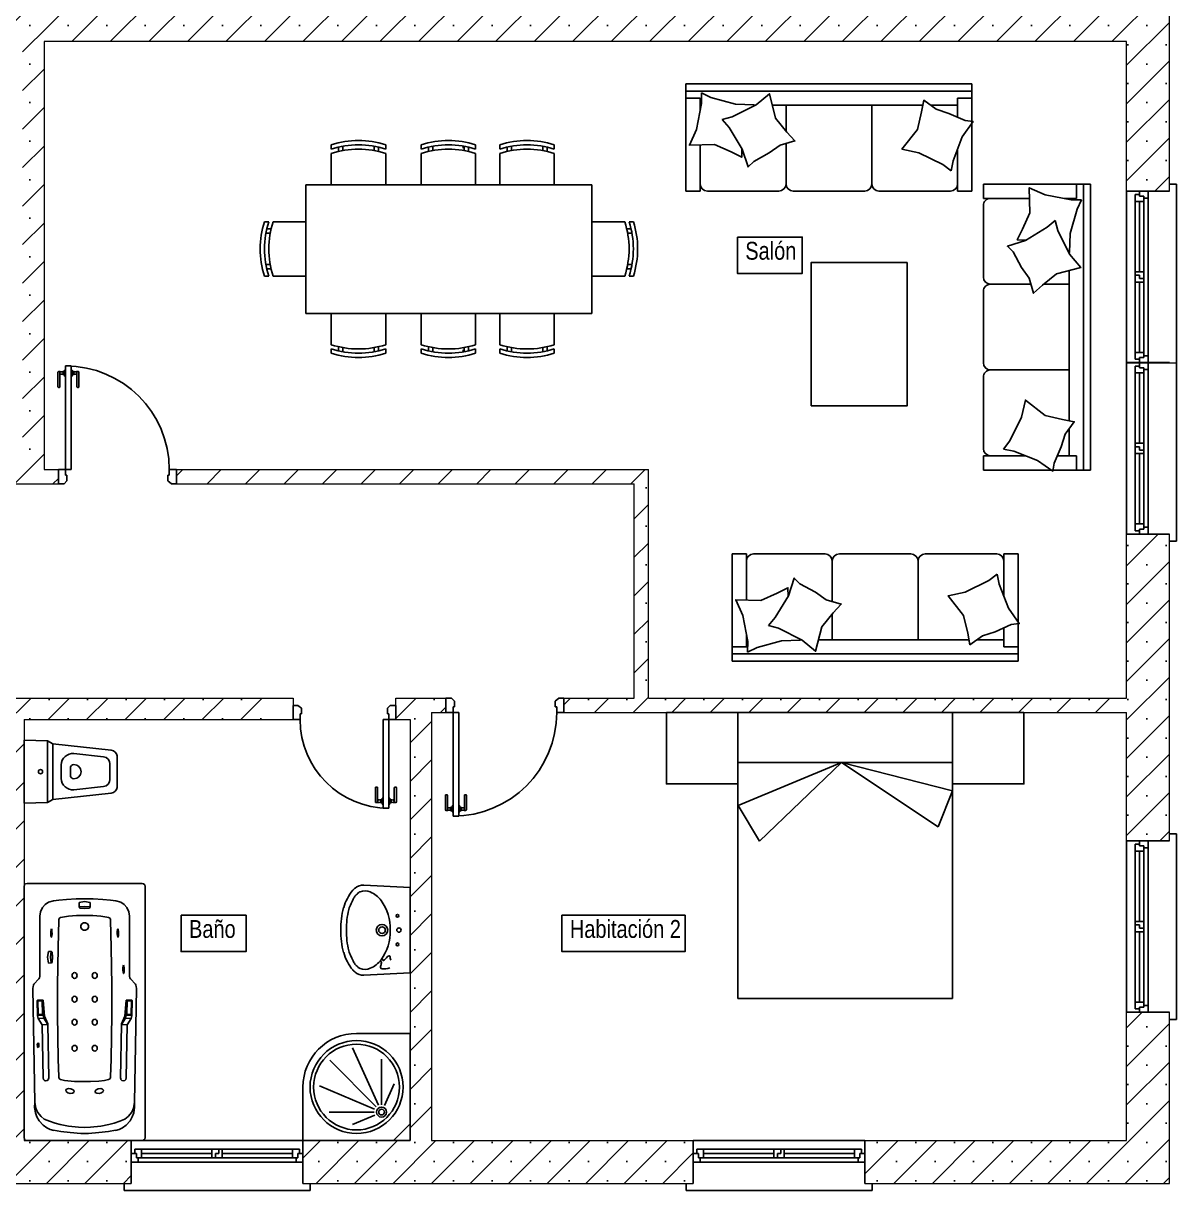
# Model space of a CAD drawing. Header units: millimetres. Extents: x 712192 to 1044287, y 40211 to 168571.
# Drawn here: x 1038514 to 1044287, y 109638 to 115484 of the extents above; entities that cross this region are included whole.
import ezdxf

# ---------------------------------------------------------------- set-up
doc = ezdxf.new("R2010")
doc.units = ezdxf.units.MM
for name, color, linetype in [('Aparatos', 200, 'Continuous'), ('Carpinteria', 14, 'Continuous'), ('Cerramiento', 7, 'Continuous'), ('Cristal', 4, 'Continuous'), ('Fina', 2, 'Continuous'), ('muebles', 40, 'Continuous'), ('Sombreado muros', 30, 'Continuous'), ('Textos', 5, 'Continuous')]:
    doc.layers.add(name, color=color, linetype=linetype)
doc.layers.add('Edificaciones', color=6, linetype='Continuous', lineweight=18)
doc.styles.add('basico', font='arial.ttf', dxfattribs={"width": 0.8})
pattern_1 = [(45, (270544.93, 3236.83), (-96.421919, 96.421919), []), (45, (270641.35, 3236.83), (-96.421919, 96.421919), [0, -136.361185])]

# ---------------------------------------------------------------- blocks, each defined once
blk = doc.blocks.new('p725')
at = {"layer": 'Carpinteria'}
for p, q in [((-0.054, 0.58), (-0.054, 0.68)), ((-0.039, 0.685), (-0.049, 0.685)), ((-0.039, 0.58), (-0.039, 0.685)), ((-0.007, 0.685), (-0.017, 0.685)), ((-0.017, 0.665), (-0.017, 0.685)), ((-0.007, 0.665), (-0.017, 0.665)), ((-0.007, 0.654), (-0.007, 0.696)), ((0, 0.696), (-0.007, 0.696)), ((0, 0.654), (-0.007, 0.654)), ((0.04, 0.725), (0, 0.725)), ((0, 0.725), (0, -0.04)), ((0.04, 0), (0.04, 0.725)), ((0.04, 0.696), (0.047, 0.696)), ((0.04, 0.654), (0.047, 0.654)), ((0.047, 0.654), (0.047, 0.696)), ((0.047, 0.685), (0.057, 0.685)), ((0.047, 0.665), (0.057, 0.665)), ((0.057, 0.665), (0.057, 0.685)), ((0.079, 0.685), (0.089, 0.685)), ((0.079, 0.58), (0.079, 0.685)), ((0.094, 0.58), (0.094, 0.68)), ((-0.044, 0.575), (-0.049, 0.575)), ((0.084, 0.575), (0.089, 0.575)), ((-0.05, 0), (0, 0)), ((0, 0), (0.04, 0)), ((0.725, 0), (0.775, 0)), ((0.725, 0), (0.725, -0.04)), ((0.01, -0.08), (-0.01, -0.1)), ((0, -0.04), (0.01, -0.04)), ((0.01, -0.04), (0.01, -0.08)), ((0.725, -0.04), (0.715, -0.04)), ((0.715, -0.04), (0.715, -0.08)), ((0.74, -0.1), (0.715, -0.08)), ((-0.01, -0.1), (-0.05, -0.1)), ((0.76, -0.1), (0.74, -0.1)), ((0.76, -0.1), (0.775, -0.1))]:
    blk.add_line(p, q, dxfattribs=at)
for centre, radius, start, end in [((-0.049, 0.68), 0.005, 90, 180), ((-0.028, 0.7123), 0.0294, 248.02551, 291.97449), ((-0.028, 0.6377), 0.0294, 68.02551, 111.97449), ((0, 0), 0.725, 0, 90), ((0.068, 0.7123), 0.0294, 248.02551, 291.97449), ((0.068, 0.6377), 0.0294, 68.02551, 111.97449), ((0.089, 0.68), 0.005, 0, 90), ((-0.049, 0.58), 0.005, 180, 270), ((-0.044, 0.58), 0.005, 270, 0), ((0.084, 0.58), 0.005, 180, 270), ((0.089, 0.58), 0.005, 270, 0)]:
    blk.add_arc(centre, radius, start, end, dxfattribs=at)
at = {"layer": 'Cerramiento'}
for p, q in [((-0.05, 0), (-0.05, -0.1)), ((0.775, -0.1), (0.775, 0))]:
    blk.add_line(p, q, dxfattribs=at)
blk = doc.blocks.new('ven2')
at = {"layer": 'Carpinteria'}
for p, q in [((0, 0.5), (0.04, 0.5)), ((0.04, 0.5), (0.04, 0.4)), ((1, 0.5), (0.04, 0.5)), ((0.96, 0.4), (0.96, 0.5)), ((0.96, 0.5), (1, 0.5)), ((0.04, 0.4), (0.03, 0.4)), ((0.03, 0.4), (0.03, 0.3)), ((0.06, 0.4), (0.04, 0.4)), ((0.06, 0.2), (0.06, 0.4)), ((0.47, 0.4), (0.06, 0.4)), ((0.47, 0.2), (0.47, 0.4)), ((0.47, 0.4), (0.53, 0.4)), ((0.51, 0.3), (0.51, 0.4)), ((0.53, 0.4), (0.53, 0.2)), ((0.94, 0.4), (0.53, 0.4)), ((0.96, 0.4), (0.94, 0.4)), ((0.94, 0.4), (0.94, 0.2)), ((0.97, 0.4), (0.96, 0.4)), ((0.97, 0.3), (0.97, 0.4)), ((0.03, 0.3), (0, 0.3)), ((0.02, 0.3), (0.02, 0.2)), ((0.49, 0.2), (0.49, 0.3)), ((0.49, 0.3), (0.51, 0.3)), ((1, 0.3), (0.97, 0.3)), ((0.98, 0.2), (0.98, 0.3)), ((0.02, 0.2), (0.06, 0.2)), ((0.49, 0.2), (0.06, 0.2)), ((0.53, 0.2), (0.49, 0.2)), ((0.94, 0.2), (0.53, 0.2)), ((0.94, 0.2), (0.98, 0.2))]:
    blk.add_line(p, q, dxfattribs=at)
at = {"layer": 'Cerramiento'}
for p, q in [((0, 1), (0, 0)), ((1, 0), (1, 1))]:
    blk.add_line(p, q, dxfattribs=at)
at = {"layer": 'Cristal'}
for p, q in [((0.47, 0.3), (0.06, 0.3)), ((0.53, 0.3), (0.94, 0.3))]:
    blk.add_line(p, q, dxfattribs=at)
blk = doc.blocks.new('Mesarec8')
at = {"layer": 'muebles'}
for p, q in [((-0.818, 0.7301), (-0.818, 0.7001)), ((-0.818, 0.6701), (-0.818, 0.4508)), ((-0.768, 0.684), (-0.768, 0.714)), ((-0.738, 0.7202), (-0.738, 0.6902)), ((-0.518, 0.7202), (-0.518, 0.6902)), ((-0.488, 0.684), (-0.488, 0.714)), ((-0.438, 0.7301), (-0.438, 0.7001)), ((-0.438, 0.6701), (-0.438, 0.4508)), ((-0.189, 0.7301), (-0.189, 0.7001)), ((-0.189, 0.6701), (-0.189, 0.4508)), ((-0.139, 0.684), (-0.139, 0.714)), ((-0.109, 0.7202), (-0.109, 0.6902)), ((0.0983, 0.7105), (0.114, 0.7105)), ((0.111, 0.7202), (0.111, 0.6902)), ((0.141, 0.684), (0.141, 0.714)), ((0.191, 0.7301), (0.191, 0.7001)), ((0.191, 0.6701), (0.191, 0.4508)), ((0.361, 0.7301), (0.361, 0.7001)), ((0.361, 0.6701), (0.361, 0.4508)), ((0.411, 0.684), (0.411, 0.714)), ((0.441, 0.7202), (0.441, 0.6902)), ((0.661, 0.7202), (0.661, 0.6902)), ((0.691, 0.684), (0.691, 0.714)), ((0.741, 0.7301), (0.741, 0.7001)), ((0.741, 0.6701), (0.741, 0.4508)), ((0.4545, 0.4508), (-0.9955, 0.4508)), ((-0.9955, 0.4508), (-0.9955, -0.4492)), ((1.0045, 0.4508), (0.4545, 0.4508)), ((1.0045, -0.4492), (1.0045, 0.4508)), ((-1.2851, 0.1919), (-1.2551, 0.1919)), ((-1.2251, 0.1919), (-0.9955, 0.1919)), ((1.2341, 0.1919), (1.0045, 0.1919)), ((1.2941, 0.1919), (1.2641, 0.1919)), ((-1.2752, 0.1119), (-1.2452, 0.1119)), ((-1.239, 0.1419), (-1.269, 0.1419)), ((1.248, 0.1419), (1.278, 0.1419)), ((1.2842, 0.1119), (1.2542, 0.1119)), ((-1.2752, -0.1081), (-1.2452, -0.1081)), ((-1.239, -0.1381), (-1.269, -0.1381)), ((1.248, -0.1381), (1.278, -0.1381)), ((1.2842, -0.1081), (1.2542, -0.1081)), ((-1.2851, -0.1881), (-1.2551, -0.1881)), ((-1.2251, -0.1881), (-0.9955, -0.1881)), ((1.2341, -0.1881), (1.0045, -0.1881)), ((1.2941, -0.1881), (1.2641, -0.1881)), ((-0.9955, -0.4492), (1.0045, -0.4492)), ((-0.818, -0.6685), (-0.818, -0.4492)), ((-0.438, -0.6685), (-0.438, -0.4492)), ((-0.189, -0.6685), (-0.189, -0.4492)), ((0.191, -0.6685), (0.191, -0.4492)), ((0.361, -0.6685), (0.361, -0.4492)), ((0.741, -0.6685), (0.741, -0.4492)), ((-0.818, -0.7285), (-0.818, -0.6985)), ((-0.768, -0.6824), (-0.768, -0.7124)), ((-0.738, -0.7186), (-0.738, -0.6886)), ((-0.518, -0.7186), (-0.518, -0.6886)), ((-0.488, -0.6824), (-0.488, -0.7124)), ((-0.438, -0.7285), (-0.438, -0.6985)), ((-0.189, -0.7285), (-0.189, -0.6985)), ((-0.139, -0.6824), (-0.139, -0.7124)), ((-0.109, -0.7186), (-0.109, -0.6886)), ((0.0983, -0.7088), (0.114, -0.7088)), ((0.111, -0.7186), (0.111, -0.6886)), ((0.141, -0.6824), (0.141, -0.7124)), ((0.191, -0.7285), (0.191, -0.6985)), ((0.361, -0.7285), (0.361, -0.6985)), ((0.411, -0.6824), (0.411, -0.7124)), ((0.441, -0.7186), (0.441, -0.6886)), ((0.661, -0.7186), (0.661, -0.6886)), ((0.691, -0.6824), (0.691, -0.7124)), ((0.741, -0.7285), (0.741, -0.6985))]:
    blk.add_line(p, q, dxfattribs=at)
for centre, start, end in [((-0.628, 0.1434), 72.05475, 107.94525), ((0.001, 0.1434), 72.05475, 107.94525), ((0.551, 0.1434), 72.05475, 107.94525), ((-0.628, 0.1134), 72.05475, 107.94525), ((-0.628, 0.0834), 72.05475, 107.94525), ((0.001, 0.1134), 72.05475, 107.94525), ((0.001, 0.0834), 72.05475, 107.94525), ((0.551, 0.1134), 72.05475, 107.94525), ((0.551, 0.0834), 72.05475, 107.94525), ((-0.6985, 0.0019), 162.05475, 197.94525), ((-0.6685, 0.0019), 162.05475, 197.94525), ((-0.6385, 0.0019), 162.05475, 197.94525), ((0.6474, 0.0019), 342.05475, 17.94525), ((0.6774, 0.0019), 342.05475, 17.94525), ((0.7074, 0.0019), 342.05475, 17.94525), ((-0.628, -0.0818), 252.05475, 287.94525), ((-0.628, -0.1118), 252.05475, 287.94525), ((-0.628, -0.1418), 252.05475, 287.94525), ((0.001, -0.0818), 252.05475, 287.94525), ((0.001, -0.1118), 252.05475, 287.94525), ((0.001, -0.1418), 252.05475, 287.94525), ((0.551, -0.0818), 252.05475, 287.94525), ((0.551, -0.1118), 252.05475, 287.94525), ((0.551, -0.1418), 252.05475, 287.94525)]:
    blk.add_arc(centre, 0.6167, start, end, dxfattribs=at)
blk = doc.blocks.new('Sofa3')
at = {"layer": 'muebles'}
for p, q in [((0.1, 1), (0, 1)), ((0, 1), (0, -1)), ((0.05, -1), (0.05, 1)), ((0.1, 0.9), (0.1, 1)), ((0.1, 1), (0.75, 1)), ((0.75, 1), (0.75, 0.9)), ((0.15, 0.9), (0.1, 0.9)), ((0.15, 0.9), (0.2329, 0.9)), ((0.15, 0.712), (0.15, 0.9)), ((0.4559, 0.9), (0.7, 0.9)), ((0.75, 0.9), (0.7, 0.9)), ((0.75, 0.85), (0.75, 0.35)), ((0.15, 0.3), (0.15, 0.656)), ((0.15, 0.3), (0.15, -0.35)), ((0.7, 0.3), (0.15, 0.3)), ((0.75, 0.25), (0.75, -0.25)), ((0.3287, -0.3), (0.15, -0.3)), ((0.7, -0.3), (0.4171, -0.3)), ((0.15, -0.3958), (0.15, -0.35)), ((0.75, -0.85), (0.75, -0.35)), ((0.15, -0.9), (0.15, -0.8933)), ((0.1, -0.9), (0.1, -1)), ((0.1852, -0.9), (0.1, -0.9)), ((0.7, -0.9), (0.4277, -0.9)), ((0.75, -0.9), (0.7, -0.9)), ((0.75, -1), (0.75, -0.9)), ((0.1, -1), (0, -1)), ((0.1, -1), (0.75, -1))]:
    blk.add_line(p, q, dxfattribs=at)
for points in [[(0.609, 0.8539), (0.5373, 0.8685), (0.3716, 0.9327), (0.2632, 1.0076), (0.2556, 0.9519), (0.2061, 0.8389), (0.1778, 0.7503), (0.1141, 0.6625), (0.1961, 0.6476), (0.3185, 0.6192), (0.4563, 0.5104), (0.4831, 0.6292), (0.5644, 0.7956)], [(0.249, -0.7464), (0.3041, -0.6985), (0.456, -0.6061), (0.5814, -0.5657), (0.5419, -0.5259), (0.4824, -0.4178), (0.4294, -0.3414), (0.3986, -0.2373), (0.3368, -0.2933), (0.2397, -0.3731), (0.0695, -0.4162), (0.1474, -0.5097), (0.2298, -0.6756)]]:
    blk.add_lwpolyline(points, close=True, dxfattribs=at)
for points in [[(0.0632, -0.8914), (0.0945, -0.8254), (0.1424, -0.6542), (0.1474, -0.5225), (0.1562, -0.5274)], [(0.4512, -0.6091), (0.513, -0.61), (0.4758, -0.6845), (0.4251, -0.7996), (0.4296, -0.9751), (0.3185, -0.9253), (0.1366, -0.8908), (0.0632, -0.8914)]]:
    blk.add_lwpolyline(points, dxfattribs=at)
for centre, start, end in [((0.7, 0.85), 0, 90), ((0.7, 0.35), 270, 0), ((0.7, 0.25), 0, 90), ((0.7, -0.25), 270, 0), ((0.7, -0.35), 0, 90), ((0.7, -0.85), 270, 0)]:
    blk.add_arc(centre, 0.05, start, end, dxfattribs=at)
blk = doc.blocks.new('A$C6C6F5C99')
at = {"layer": 'Carpinteria', "rotation": 180}
blk.add_blockref('Sofa3', (0, -1), dxfattribs=at)
blk = doc.blocks.new('A$C6A3A366F')
at = {"layer": 'Carpinteria', "rotation": 270}
blk.add_blockref('Sofa3', (-1, 0), dxfattribs=at)
blk = doc.blocks.new('Inodoro65')
at = {"layer": 'Aparatos'}
for p, q in [((0, -0.22), (0, 0.22)), ((0, 0.22), (0.165, 0.215)), ((0.165, 0.215), (0.2, 0.195)), ((0.165, -0.215), (0.165, 0.215)), ((0.2, 0.195), (0.61, 0.15)), ((0.2, -0.195), (0.2, 0.195)), ((0.3487, 0.1262), (0.5555, 0.1035)), ((0.65, -0.11), (0.65, 0.11)), ((0.26, 0.0467), (0.26, -0.0467)), ((0.3237, -0.025), (0.3237, 0.025)), ((0.6, 0.0538), (0.6, -0.0538)), ((0.2, -0.195), (0.61, -0.15)), ((0.3487, -0.1262), (0.5555, -0.1035)), ((0, -0.22), (0.165, -0.215)), ((0.165, -0.215), (0.2, -0.195))]:
    blk.add_line(p, q, dxfattribs=at)
blk.add_circle((0.115, 0), 0.015, dxfattribs=at)
for centre, radius, start, end in [((0.34, 0.0467), 0.08, 83.73651, 180), ((0.55, 0.0538), 0.05, 0, 83.73651), ((0.6051, 0.1051), 0.0452, 6.26349, 83.73651), ((0.3487, 0.025), 0.025, 90, 180), ((0.3487, 0), 0.05, 270, 90), ((0.34, -0.0467), 0.08, 180, 276.26349), ((0.3487, -0.025), 0.025, 180, 270), ((0.55, -0.0538), 0.05, 276.26349, 0), ((0.6051, -0.1051), 0.0452, 276.26349, 353.73651)]:
    blk.add_arc(centre, radius, start, end, dxfattribs=at)
blk = doc.blocks.new('Lavabo63')
at = {"layer": 'Aparatos'}
for p, q in [((0, 0.299), (0.325, 0.315)), ((0, 0.299), (0, -0.299)), ((0, -0.299), (0.325, -0.315))]:
    blk.add_line(p, q, dxfattribs=at)
for points in [[(0.2135, 0.2202, -0.082123), (0.2019, 0.2207, -0.376745), (0.2002, 0.2231, -0.064681), (0.2056, 0.248, 0.122242), (0.2069, 0.2615, 0.361309), (0.1959, 0.2715, 0.089422), (0.1428, 0.2641)], [(0.1971, 0.1986, 0.060239), (0.1894, 0.2123, 0.393803), (0.1867, 0.2128, 0.106497), (0.1606, 0.1874, -0.246866), (0.1462, 0.1795, -0.328706), (0.1428, 0.1819, -0.043261), (0.1361, 0.2102)]]:
    blk.add_lwpolyline(points, format="xyb", dxfattribs=at)
for centre, radius in [((0.0887, 0.1), 0.01), ((0.0787, 0), 0.015), ((0.1968, 0), 0.04), ((0.1968, 0), 0.023), ((0.0887, -0.1), 0.01)]:
    blk.add_circle(centre, radius, dxfattribs=at)
for centre, radius, start, end in [((0.3467, 0.1036), 0.1768, 112.5835, 144.21547), ((0.3177, 0.1732), 0.1014, 70.96337, 112.5835), ((0.3273, 0.2231), 0.0919, 50.63423, 91.41002), ((0.3393, 0.2358), 0.0352, 37.83193, 70.96337), ((0.429, 0.3055), 0.0784, 217.83193, 228.39046), ((0.3275, 0.1912), 0.0745, 27.67978, 48.39046), ((0.3139, 0.2069), 0.1129, 39.40391, 50.63423), ((0.1383, 0.0626), 0.3402, 16.19541, 39.40391), ((0.4755, 0.0107), 0.3357, 144.21547, 181.82512), ((-0.5135, -0.25), 1.0242, 25.1719, 27.67978), ((0.1844, 0.078), 0.2531, 15.23389, 25.1719), ((-0.0336, 0.0186), 0.4789, 357.76921, 15.23389), ((-0.0244, 0.0153), 0.5097, 358.27468, 16.19541), ((0.4755, -0.0107), 0.3357, 178.17488, 215.78453), ((-0.0244, -0.0153), 0.5097, 343.80459, 1.72532), ((-0.0336, -0.0186), 0.4789, 344.76611, 2.23079), ((0.1383, -0.0626), 0.3402, 320.59609, 343.80459), ((0.1844, -0.078), 0.2531, 334.8281, 344.76611), ((0.3467, -0.1036), 0.1768, 215.78453, 247.4165), ((0.3275, -0.1912), 0.0745, 311.60954, 332.32022), ((-0.5135, 0.25), 1.0242, 332.32022, 334.8281), ((0.3177, -0.1732), 0.1014, 247.4165, 289.03663), ((0.3273, -0.2231), 0.0919, 268.58998, 309.36577), ((0.3393, -0.2358), 0.0352, 289.03663, 322.16807), ((0.429, -0.3055), 0.0784, 131.60954, 142.16807), ((0.3139, -0.2069), 0.1129, 309.36577, 320.59609)]:
    blk.add_arc(centre, radius, start, end, dxfattribs=at)
blk = doc.blocks.new('CAMA150')
at = {"layer": 'muebles'}
for p, q in [((0, -0.75), (0, 0.75)), ((0, 0.75), (2, 0.75)), ((0.35, 0.75), (0.35, -0.75)), ((0.65, 0.7495), (0.35, 0.025)), ((0.65, 0.7495), (0.9, 0.6)), ((2, 0.75), (2, -0.75)), ((0.35, 0.025), (0.9, 0.6)), ((0.35, 0.025), (0.549, -0.7496)), ((0.8, -0.65), (0.35, 0.025)), ((0.549, -0.7496), (0.8, -0.65)), ((2, -0.75), (0, -0.75))]:
    blk.add_line(p, q, dxfattribs=at)
blk = doc.blocks.new('BañeraBURBU')
at = {"layer": 'Aparatos'}
for p, q in [((0.07, 9.9), (0, 9.66)), ((0.25, 10.08), (0.07, 9.9)), ((0.54, 10.16), (0.25, 10.08)), ((42.64, 10.16), (0.54, 10.16)), ((42.93, 10.08), (42.64, 10.16)), ((43.11, 9.9), (42.93, 10.08)), ((43.18, 9.66), (43.11, 9.9)), ((0, 9.66), (0, -9.66)), ((3.99, 8), (3.33, 7.62)), ((4.67, 8.24), (3.99, 8)), ((4.78, 7.89), (4.06, 7.32)), ((5.56, 8.39), (4.67, 8.24)), ((5.44, 8.18), (4.78, 7.89)), ((6.39, 8.36), (5.44, 8.18)), ((6.39, 8.36), (5.56, 8.39)), ((6.39, 8.36), (25.53, 8.7)), ((15.68, 7.88), (15.62, 7.8)), ((15.84, 7.93), (15.68, 7.88)), ((16.06, 7.94), (15.84, 7.93)), ((16.26, 7.91), (16.06, 7.94)), ((16.37, 7.84), (16.26, 7.91)), ((16.37, 7.76), (16.37, 7.84)), ((21.02, 7.93), (20.5, 7.8)), ((23.53, 7.98), (21.02, 7.93)), ((21.02, 7.93), (21.07, 6.97)), ((23.47, 7.86), (21.16, 7.81)), ((23.47, 7.13), (23.47, 7.86)), ((23.53, 7.98), (23.6, 7.92)), ((23.6, 7.07), (23.6, 7.92)), ((25.53, 8.7), (25.88, 8.66)), ((25.88, 8.66), (26.11, 8.58)), ((26.11, 8.58), (26.24, 8.51)), ((26.24, 8.51), (27.15, 7.68)), ((43.18, -9.66), (43.18, 9.66)), ((2.17, 6.36), (1.89, 5.78)), ((2.6, 6.96), (2.17, 6.36)), ((3.33, 7.62), (2.6, 6.96)), ((3.25, 5.9), (2.94, 4.94)), ((3.63, 6.77), (3.25, 5.9)), ((4.06, 7.32), (3.63, 6.77)), ((10.1, 6.73), (10.04, 6.54)), ((10.04, 6.54), (10.11, 6.26)), ((10.27, 6.91), (10.1, 6.73)), ((10.11, 6.26), (10.28, 6.09)), ((10.54, 6.98), (10.27, 6.91)), ((10.28, 6.09), (10.36, 6.05)), ((10.36, 6.05), (10.56, 6.02)), ((10.54, 6.98), (19.43, 7.15)), ((10.56, 6.02), (19.47, 6.18)), ((15.62, 7.8), (15.68, 7.73)), ((15.68, 7.73), (15.84, 7.68)), ((15.84, 7.68), (16.06, 7.67)), ((16.06, 7.67), (16.26, 7.7)), ((16.26, 7.7), (16.37, 7.76)), ((19.43, 7.15), (20.5, 7.8)), ((19.43, 7.15), (19.47, 6.18)), ((19.47, 6.18), (20.54, 6.84)), ((19.58, 6.18), (19.47, 6.18)), ((19.58, 6.18), (20.89, 6.72)), ((20.5, 7.8), (20.54, 6.84)), ((21.07, 6.97), (20.54, 6.84)), ((20.89, 6.72), (23.55, 6.98)), ((21.07, 6.97), (23.53, 7.01)), ((21.16, 7.81), (21.2, 7.09)), ((21.2, 7.09), (23.47, 7.13)), ((23.53, 7.01), (23.6, 7.07)), ((23.55, 6.98), (23.6, 7.03)), ((23.6, 7.03), (23.6, 7.07)), ((27.15, 7.68), (27.31, 7.6)), ((27.31, 7.6), (27.54, 7.53)), ((27.54, 7.53), (27.83, 7.5)), ((27.83, 7.5), (37.67, 7.5)), ((29.81, 6.07), (30.78, 6.22)), ((29.82, 5.64), (29.81, 6.07)), ((30.78, 6.22), (31.75, 6.07)), ((31.75, 6.07), (31.74, 5.64)), ((37.67, 7.5), (38.41, 7.39)), ((38.41, 7.39), (39.11, 7.09)), ((39.11, 7.09), (39.65, 6.63)), ((39.65, 6.63), (40.03, 6.05)), ((40.03, 6.05), (40.25, 5.23)), ((1.55, 4.01), (1.36, 2.4)), ((1.73, 5.2), (1.55, 4.01)), ((1.89, 5.78), (1.72, 5.18)), ((1.72, 5.18), (1.73, 5.2)), ((2.7, 4.08), (2.43, 2.71)), ((2.94, 4.94), (2.7, 4.08)), ((10.24, 4.03), (10.12, 3.38)), ((10.24, 4.03), (10.32, 4.18)), ((10.32, 4.18), (10.54, 4.33)), ((10.54, 4.33), (10.69, 4.35)), ((10.69, 4.35), (13.66, 4.44)), ((13.66, 4.44), (21.19, 4.54)), ((21.19, 4.54), (26.02, 4.54)), ((26.02, 4.54), (32.44, 4.44)), ((30.78, 5.7), (29.82, 5.64)), ((29.82, 5.64), (29.91, 5.46)), ((29.91, 5.46), (30.78, 5.39)), ((31.74, 5.64), (30.78, 5.7)), ((30.78, 5.39), (31.65, 5.46)), ((31.65, 5.46), (31.74, 5.64)), ((32.44, 4.44), (37, 4.35)), ((34.36, 5.67), (34.14, 5.61)), ((34.14, 5.61), (34.14, 5.55)), ((34.14, 5.55), (34.36, 5.5)), ((34.72, 5.69), (34.36, 5.67)), ((34.36, 5.5), (34.72, 5.47)), ((35.12, 5.69), (34.72, 5.69)), ((34.72, 5.47), (35.12, 5.48)), ((35.42, 5.64), (35.12, 5.69)), ((35.12, 5.48), (35.42, 5.52)), ((35.53, 5.58), (35.42, 5.64)), ((35.42, 5.52), (35.53, 5.58)), ((37.19, 4.32), (37, 4.35)), ((37.37, 4.18), (37.19, 4.32)), ((37.45, 4.03), (37.37, 4.18)), ((37.45, 4.03), (37.67, 2.69)), ((40.25, 5.23), (40.36, 4.35)), ((40.36, 4.35), (40.48, 3.03)), ((1.36, 2.4), (1.22, 0.66)), ((2.43, 2.71), (2.24, 1.01)), ((8.04, 2.81), (7.93, 2.42)), ((7.93, 2.42), (7.95, 2.04)), ((7.95, 2.04), (8.09, 1.79)), ((8.24, 3.09), (8.04, 2.81)), ((8.46, 3.17), (8.24, 3.09)), ((8.65, 3.02), (8.46, 3.17)), ((8.53, 1.94), (8.69, 2.29)), ((8.73, 2.7), (8.65, 3.02)), ((8.69, 2.29), (8.73, 2.7)), ((10.12, 3.38), (9.93, 1.7)), ((37.67, 2.69), (37.78, 1.38)), ((40.48, 3.03), (40.57, 1.42)), ((1.22, 0.66), (1.18, 0)), ((1.22, -0.66), (1.18, 0)), ((2.24, 1.01), (2.21, 0)), ((8.09, 1.79), (8.31, 1.75)), ((8.31, 1.75), (8.53, 1.94)), ((9.93, 0.32), (9.92, -0.99)), ((9.93, 1.7), (9.93, 0.32)), ((35.47, 0.47), (35.3, 0.17)), ((35.3, 0.17), (35.3, -0.17)), ((35.77, 0.64), (35.47, 0.47)), ((36.11, 0.64), (35.77, 0.64)), ((36.41, 0.47), (36.11, 0.64)), ((36.58, 0.17), (36.41, 0.47)), ((36.58, -0.17), (36.58, 0.17)), ((37.78, 1.38), (37.79, 0)), ((39.04, 0.82), (38.96, 0)), ((39.23, 0.9), (39.04, 0.82)), ((39.98, 0.91), (39.23, 0.9)), ((39.23, 0.9), (39.29, 0)), ((40.14, 0), (39.98, 0.91)), ((40.57, 1.42), (40.6, 0)), ((1.36, -2.4), (1.22, -0.66)), ((2.24, -1.01), (2.21, 0)), ((2.43, -2.71), (2.24, -1.01)), ((7.95, -2.04), (8.09, -1.79)), ((8.09, -1.79), (8.31, -1.75)), ((8.31, -1.75), (8.53, -1.94)), ((8.53, -1.94), (8.69, -2.29)), ((9.92, -0.99), (9.98, -2.38)), ((35.3, -0.17), (35.47, -0.47)), ((35.47, -0.47), (35.77, -0.64)), ((35.77, -0.64), (36.11, -0.64)), ((36.11, -0.64), (36.41, -0.47)), ((36.41, -0.47), (36.58, -0.17)), ((37.67, -2.7), (37.78, -1.38)), ((37.78, -1.38), (37.79, 0)), ((39.04, -0.82), (38.96, 0)), ((39.23, -0.9), (39.04, -0.82)), ((39.23, -0.9), (39.29, 0)), ((39.98, -0.91), (39.23, -0.9)), ((40.14, 0), (39.98, -0.91)), ((40.48, -3.03), (40.57, -1.42)), ((40.57, -1.42), (40.6, 0)), ((1.55, -4.01), (1.36, -2.4)), ((2.7, -4.08), (2.43, -2.71)), ((7.93, -2.42), (7.95, -2.04)), ((8.04, -2.81), (7.93, -2.42)), ((8.24, -3.09), (8.04, -2.81)), ((8.46, -3.17), (8.24, -3.09)), ((8.65, -3.02), (8.46, -3.17)), ((8.73, -2.7), (8.65, -3.02)), ((8.69, -2.29), (8.73, -2.7)), ((9.98, -2.38), (10.11, -3.35)), ((10.11, -3.35), (10.24, -4.03)), ((37.45, -4.04), (37.67, -2.7)), ((40.36, -4.35), (40.48, -3.03)), ((1.73, -5.2), (1.55, -4.01)), ((1.72, -5.18), (1.73, -5.2)), ((1.89, -5.78), (1.72, -5.18)), ((2.17, -6.36), (1.89, -5.78)), ((2.94, -4.94), (2.7, -4.08)), ((3.25, -5.9), (2.94, -4.94)), ((10.24, -4.03), (10.32, -4.18)), ((10.32, -4.18), (10.54, -4.33)), ((10.54, -4.33), (10.69, -4.35)), ((10.69, -4.35), (13.66, -4.44)), ((13.66, -4.44), (21.19, -4.54)), ((21.19, -4.54), (26.02, -4.54)), ((26.02, -4.54), (32.44, -4.44)), ((32.44, -4.44), (37, -4.35)), ((34.36, -5.5), (34.14, -5.55)), ((34.14, -5.55), (34.14, -5.61)), ((34.14, -5.61), (34.36, -5.67)), ((34.72, -5.47), (34.36, -5.5)), ((34.36, -5.67), (34.72, -5.69)), ((35.12, -5.48), (34.72, -5.47)), ((34.72, -5.69), (35.12, -5.69)), ((35.42, -5.52), (35.12, -5.48)), ((35.12, -5.69), (35.42, -5.64)), ((35.53, -5.58), (35.42, -5.52)), ((35.42, -5.64), (35.53, -5.58)), ((37.19, -4.32), (37, -4.35)), ((37.37, -4.18), (37.19, -4.32)), ((37.45, -4.03), (37.37, -4.18)), ((40.03, -6.05), (40.25, -5.23)), ((40.25, -5.23), (40.36, -4.35)), ((2.6, -6.96), (2.17, -6.36)), ((3.33, -7.62), (2.6, -6.96)), ((3.63, -6.77), (3.25, -5.9)), ((3.99, -8), (3.33, -7.62)), ((4.06, -7.32), (3.63, -6.77)), ((4.78, -7.89), (4.06, -7.32)), ((10.04, -6.54), (10.11, -6.26)), ((10.1, -6.73), (10.04, -6.54)), ((10.27, -6.91), (10.1, -6.73)), ((10.11, -6.26), (10.28, -6.09)), ((10.54, -6.98), (10.27, -6.91)), ((10.28, -6.09), (10.36, -6.05)), ((10.36, -6.05), (10.56, -6.02)), ((10.54, -6.98), (19.43, -7.15)), ((10.56, -6.02), (19.47, -6.18)), ((19.43, -7.15), (19.47, -6.18)), ((19.43, -7.15), (20.5, -7.8)), ((19.58, -6.18), (19.47, -6.18)), ((19.47, -6.18), (20.54, -6.84)), ((19.58, -6.18), (20.89, -6.72)), ((20.5, -7.8), (20.54, -6.84)), ((21.02, -7.93), (20.5, -7.8)), ((21.07, -6.97), (20.54, -6.84)), ((20.89, -6.72), (23.55, -6.98)), ((21.02, -7.93), (21.07, -6.97)), ((21.07, -6.97), (23.53, -7.01)), ((21.16, -7.81), (21.2, -7.09)), ((23.47, -7.86), (21.16, -7.81)), ((21.2, -7.09), (23.47, -7.13)), ((23.47, -7.13), (23.47, -7.86)), ((23.53, -7.01), (23.6, -7.07)), ((23.55, -6.98), (23.6, -7.03)), ((23.6, -7.03), (23.6, -7.07)), ((23.6, -7.07), (23.6, -7.92)), ((26.24, -8.51), (27.15, -7.68)), ((27.15, -7.68), (27.31, -7.6)), ((27.31, -7.6), (27.54, -7.53)), ((27.54, -7.53), (27.83, -7.5)), ((27.83, -7.5), (37.67, -7.5)), ((28.26, -6.44), (28.04, -6.5)), ((28.04, -6.5), (28.04, -6.56)), ((28.04, -6.56), (28.26, -6.61)), ((28.62, -6.42), (28.26, -6.44)), ((28.26, -6.61), (28.62, -6.64)), ((29.02, -6.43), (28.62, -6.42)), ((28.62, -6.64), (29.02, -6.63)), ((29.32, -6.47), (29.02, -6.43)), ((29.02, -6.63), (29.32, -6.59)), ((29.43, -6.53), (29.32, -6.47)), ((29.32, -6.59), (29.43, -6.53)), ((37.67, -7.5), (38.41, -7.39)), ((38.41, -7.39), (39.11, -7.09)), ((39.11, -7.09), (39.65, -6.63)), ((39.65, -6.63), (40.03, -6.05)), ((0, -9.66), (0.07, -9.9)), ((4.67, -8.24), (3.99, -8)), ((5.56, -8.39), (4.67, -8.24)), ((5.44, -8.18), (4.78, -7.89)), ((6.39, -8.36), (5.44, -8.18)), ((6.39, -8.36), (5.56, -8.39)), ((6.39, -8.36), (25.53, -8.7)), ((23.53, -7.98), (21.02, -7.93)), ((23.53, -7.98), (23.6, -7.92)), ((25.53, -8.7), (25.88, -8.66)), ((25.88, -8.66), (26.11, -8.58)), ((26.11, -8.58), (26.24, -8.51)), ((43.11, -9.9), (43.18, -9.66)), ((0.07, -9.9), (0.25, -10.08)), ((0.25, -10.08), (0.54, -10.16)), ((0.54, -10.16), (42.64, -10.16)), ((42.64, -10.16), (42.93, -10.08)), ((42.93, -10.08), (43.11, -9.9))]:
    blk.add_line(p, q, dxfattribs=at)
at = {"layer": 'Aparatos', "extrusion": (0, 0, -1)}
for centre in [(19.89, 1.69), (15.51, 1.69), (23.75, 1.69), (27.72, 1.69), (15.51, -1.69), (19.89, -1.69), (23.75, -1.69), (27.72, -1.69)]:
    blk.add_ellipse(centre, major_axis=(0.483, 0), ratio=0.876033, dxfattribs=at)
blk = doc.blocks.new('Dchaesq')
at = {"layer": 'Aparatos'}
for p, q in [((0.375, 0.75), (0, 0.75)), ((0, 0.75), (0, 0)), ((0.2216, 0.2479), (0.4024, 0.6485)), ((0.1999, 0.2516), (0.1999, 0.5707)), ((0.2375, 0.2376), (0.5628, 0.5634)), ((0.1793, 0.2459), (0.1108, 0.3983)), ((0.249, 0.2207), (0.6333, 0.3837)), ((0.75, 0), (0.75, 0.375)), ((0.2476, 0.1792), (0.4024, 0.1117)), ((0.2528, 0.1999), (0.5653, 0.1999)), ((0, 0.1166), (0.1177, 0)), ((0, 0), (0.75, 0))]:
    blk.add_line(p, q, dxfattribs=at)
for centre, radius in [((0.375, 0.375), 0.325), ((0.375, 0.375), 0.3), ((0.1999, 0.1999), 0.035), ((0.1999, 0.1999), 0.02)]:
    blk.add_circle(centre, radius, dxfattribs=at)
blk.add_arc((0.375, 0.375), 0.375, 0, 90, dxfattribs=at)
blk = doc.blocks.new('p625')
at = {"layer": 'Carpinteria'}
for p, q in [((-0.054, 0.48), (-0.054, 0.58)), ((-0.039, 0.585), (-0.049, 0.585)), ((-0.039, 0.48), (-0.039, 0.585)), ((-0.017, 0.565), (-0.017, 0.585)), ((-0.007, 0.585), (-0.017, 0.585)), ((0, 0.596), (-0.007, 0.596)), ((-0.007, 0.554), (-0.007, 0.596)), ((0.04, 0.625), (0, 0.625)), ((0, 0.625), (0, -0.04)), ((0.04, 0), (0.04, 0.625)), ((0.04, 0.596), (0.047, 0.596)), ((0.047, 0.554), (0.047, 0.596)), ((0.047, 0.585), (0.057, 0.585)), ((0.057, 0.565), (0.057, 0.585)), ((0.079, 0.48), (0.079, 0.585)), ((0.079, 0.585), (0.089, 0.585)), ((0.094, 0.48), (0.094, 0.58)), ((-0.007, 0.565), (-0.017, 0.565)), ((0, 0.554), (-0.007, 0.554)), ((0.04, 0.554), (0.047, 0.554)), ((0.047, 0.565), (0.057, 0.565)), ((-0.044, 0.475), (-0.049, 0.475)), ((0.084, 0.475), (0.089, 0.475)), ((-0.05, 0), (0, 0)), ((0, 0), (0.04, 0)), ((0.625, 0), (0.675, 0)), ((0.625, 0), (0.625, -0.04)), ((0.01, -0.08), (-0.01, -0.1)), ((0, -0.04), (0.01, -0.04)), ((0.01, -0.04), (0.01, -0.08)), ((0.625, -0.04), (0.615, -0.04)), ((0.615, -0.04), (0.615, -0.08)), ((0.64, -0.1), (0.615, -0.08)), ((-0.01, -0.1), (-0.05, -0.1)), ((0.66, -0.1), (0.64, -0.1)), ((0.66, -0.1), (0.675, -0.1))]:
    blk.add_line(p, q, dxfattribs=at)
for centre, radius, start, end in [((-0.049, 0.58), 0.005, 90, 180), ((-0.028, 0.6123), 0.0294, 248.02551, 291.97449), ((0, 0), 0.625, 0, 90), ((0.068, 0.6123), 0.0294, 248.02551, 291.97449), ((0.089, 0.58), 0.005, 0, 90), ((-0.028, 0.5377), 0.0294, 68.02551, 111.97449), ((0.068, 0.5377), 0.0294, 68.02551, 111.97449), ((-0.049, 0.48), 0.005, 180, 270), ((-0.044, 0.48), 0.005, 270, 0), ((0.084, 0.48), 0.005, 180, 270), ((0.089, 0.48), 0.005, 270, 0)]:
    blk.add_arc(centre, radius, start, end, dxfattribs=at)
at = {"layer": 'Cerramiento'}
for p, q in [((-0.05, -0.1), (-0.05, 0)), ((0.675, -0.1), (0.675, 0))]:
    blk.add_line(p, q, dxfattribs=at)

msp = doc.modelspace()

# ---------------------------------------------------------------- hatches: boundary and pattern name
at = {"layer": 'Sombreado muros'}
h = msp.add_hatch(dxfattribs=at)
h.set_pattern_fill('SACNCR', color=256, scale=57.26454)
h.set_pattern_definition(pattern_1)
h.paths.add_polyline_path([(1044250.8, 118684.7), (1038935.1, 118684.7), (1038935.1, 118469.9), (1038970.9, 118469.9), (1044055.5, 118469.9), (1044055.5, 115822.6), (1044055.5, 115607.8), (1034716.3, 115607.8), (1034716.3, 114760.4), (1034931, 114760.4), (1034931, 114768.5), (1034931, 115393.1), (1038510.1, 115393.1), (1038510.1, 114963.6), (1038510.1, 113284.8), (1038438.5, 113284.8), (1038438.5, 113177.5), (1038689, 113177.5), (1038689, 113249), (1038617.4, 113249), (1038617.4, 115393.1), (1044036.1, 115393.1), (1044036.1, 114643.2), (1044250.8, 114643.2), (1044250.8, 115607.8)])
h.paths.add_polyline_path([(1044250.8, 112925.3), (1044036.1, 112925.3), (1044036.1, 112103.8), (1041643.5, 112103.8), (1041643.5, 113249), (1039279.6, 113249), (1039279.6, 113177.5), (1041571.9, 113177.5), (1041571.9, 112103.8), (1041219.4, 112103.8), (1041219.4, 112032.2), (1044036.1, 112032.2), (1044036.1, 111389.6), (1044250.8, 111389.6)])
h.paths.add_polyline_path([(1037847.9, 113284.8), (1034931, 113284.8), (1034931, 113901.5), (1034716.3, 113901.5), (1034716.3, 112909.1), (1034931, 112909.1), (1034931, 113177.5), (1037847.9, 113177.5)])
h.paths.add_polyline_path([(1034931, 112032.2), (1037747.7, 112032.2), (1037747.7, 112103.8), (1034931, 112103.8), (1034931, 112246.9), (1034716.3, 112246.9), (1034716.3, 111389.6), (1034931, 111389.6)])
h.paths.add_polyline_path([(1036241, 109888.1), (1034931, 109888.1), (1034931, 110530.7), (1034716.3, 110530.7), (1034716.3, 109673.4), (1036241, 109673.4)])
h.paths.add_polyline_path([(1039054.1, 109888.1), (1038532.3, 109888.1), (1038517.2, 109888.1), (1038517.2, 111578.4), (1038517.2, 111578.4), (1038517.2, 111893.4), (1038517.2, 111996.4), (1039787.8, 111996.4), (1039787.8, 112103.8), (1038338.3, 112103.8), (1038338.3, 112032.2), (1038409.9, 112032.2), (1038409.9, 109888.1), (1037099.9, 109888.1), (1037099.9, 109673.4), (1039054.1, 109673.4)])
h.paths.add_polyline_path([(1041867.2, 109888.1), (1040557.3, 109888.1), (1040557.3, 112032.2), (1040628.9, 112032.2), (1040628.9, 112103.8), (1040378.3, 112103.8), (1040378.3, 111996.4), (1040449.9, 111996.4), (1040449.9, 109888.1), (1039913, 109888.1), (1039913, 109673.4), (1041867.2, 109673.4)])
h.paths.add_polyline_path([(1044250.8, 110530.7), (1044036.1, 110530.7), (1044036.1, 109888.1), (1042726.2, 109888.1), (1042726.2, 109673.4), (1044250.8, 109673.4)])
h = msp.add_hatch(dxfattribs=at)
h.set_pattern_fill('SACNCR', color=256, scale=57.26454)
h.set_pattern_definition(pattern_1)
h.paths.add_polyline_path([(1044036.1, 112103.8), (1041643.5, 112103.8), (1041643.5, 113249), (1039279.6, 113249), (1039279.6, 113177.5), (1041571.9, 113177.5), (1041571.9, 112103.8), (1041219.4, 112103.8), (1041219.4, 112032.2), (1044036.1, 112032.2), (1044036.1, 111389.6), (1044250.8, 111389.6), (1044250.8, 112925.3), (1044036.1, 112925.3)])

# ---------------------------------------------------------------- linework, layer by layer
at = {"layer": 'Edificaciones'}
for p, q in [((1038617.4, 115393.1), (1038617.4, 113249)), ((1044036.1, 114643.2), (1044250.8, 114643.2)), ((1044036.1, 113784.2), (1044286.6, 113784.2)), ((1038617.4, 113249), (1038689, 113249)), ((1038689, 113249), (1038689, 113177.5)), ((1039279.6, 113249), (1039279.6, 113177.5)), ((1039279.6, 113249), (1041643.5, 113249)), ((1041643.5, 112103.8), (1041643.5, 113249)), ((1038438.5, 113177.5), (1038689, 113177.5)), ((1039279.6, 113177.5), (1041571.9, 113177.5)), ((1041571.9, 112103.8), (1041571.9, 113177.5)), ((1044036.1, 112925.3), (1044250.8, 112925.3)), ((1038338.3, 112103.8), (1039863.5, 112103.8)), ((1039863.5, 112103.8), (1039863.5, 111996.4)), ((1040378.3, 111996.4), (1040378.3, 112103.8)), ((1040378.3, 112103.8), (1040628.9, 112103.8)), ((1040628.9, 112032.2), (1040628.9, 112103.8)), ((1041219.4, 112103.8), (1041571.9, 112103.8)), ((1041219.4, 112032.2), (1041219.4, 112103.8)), ((1041643.5, 112103.8), (1044036.1, 112103.8)), ((1040557.3, 112032.2), (1040557.3, 109888.1)), ((1040557.3, 112032.2), (1040628.9, 112032.2)), ((1041219.4, 112032.2), (1044036.1, 112032.2)), ((1038517.2, 111996.4), (1038517.2, 109888.1)), ((1038517.2, 111996.4), (1039863.5, 111996.4)), ((1040378.3, 111996.4), (1040449.9, 111996.4)), ((1040449.9, 111996.4), (1040449.9, 109888.1)), ((1044036.1, 111389.6), (1044250.8, 111389.6)), ((1044036.1, 110530.7), (1044250.8, 110530.7)), ((1039054.1, 109888.1), (1039054.1, 109673.4)), ((1039913, 109888.1), (1039913, 109673.4)), ((1041867.2, 109888.1), (1041867.2, 109673.4)), ((1042726.2, 109888.1), (1042726.2, 109673.4))]:
    msp.add_line(p, q, dxfattribs=at)
for points in [[(1044250.8, 114643.2), (1044250.8, 115607.8)], [(1044036.1, 114643.2), (1044036.1, 115393.1), (1038617.4, 115393.1)], [(1044036.1, 112103.8), (1044036.1, 112925.3)], [(1044250.8, 111389.6), (1044250.8, 112925.3)], [(1044036.1, 111389.6), (1044036.1, 112032.2)], [(1042726.2, 109673.4), (1044250.8, 109673.4), (1044250.8, 110530.7)], [(1042726.2, 109888.1), (1044036.1, 109888.1), (1044036.1, 110530.7)], [(1038517.2, 109888.1), (1039054.1, 109888.1)], [(1039913, 109888.1), (1040449.9, 109888.1)], [(1040557.3, 109888.1), (1041867.2, 109888.1)], [(1037099.9, 109673.4), (1039054.1, 109673.4)], [(1039913, 109673.4), (1041867.2, 109673.4)]]:
    msp.add_lwpolyline(points, dxfattribs=at)
at = {"layer": 'Fina'}
for p, q in [((1044036.1, 114643.2), (1044036.1, 113784.2)), ((1044286.6, 114679), (1044250.8, 114679)), ((1044286.6, 114679), (1044286.6, 112889.5)), ((1044036.1, 113784.2), (1044036.1, 112925.3)), ((1044286.6, 112889.5), (1044250.8, 112889.5)), ((1044250.8, 111425.4), (1044286.6, 111425.4)), ((1044286.6, 111425.4), (1044286.6, 110494.9)), ((1044036.1, 111389.6), (1044036.1, 110530.7)), ((1044286.6, 110494.9), (1044250.8, 110494.9)), ((1039054.1, 109888.1), (1039913, 109888.1)), ((1041867.2, 109888.1), (1042726.2, 109888.1)), ((1039018.3, 109637.6), (1039018.3, 109673.4)), ((1039948.8, 109673.4), (1039948.8, 109637.6)), ((1041831.4, 109637.6), (1041831.4, 109673.4)), ((1042762, 109673.4), (1042762, 109637.6)), ((1039948.8, 109637.6), (1039018.3, 109637.6)), ((1042762, 109637.6), (1041831.4, 109637.6))]:
    msp.add_line(p, q, dxfattribs=at)
at = {"layer": 'muebles'}
for points in [[(1042937.8, 114286), (1042457.9, 114286), (1042457.9, 113568.2), (1042937.8, 113568.2)], [(1041733, 112032.2), (1042090.9, 112032.2), (1042090.9, 111674.3), (1041733, 111674.3)], [(1043164.6, 112032.2), (1043522.5, 112032.2), (1043522.5, 111674.3), (1043164.6, 111674.3)]]:
    msp.add_lwpolyline(points, close=True, dxfattribs=at)
at = {"layer": 'Textos'}
for points in [[(1042087.8, 114413), (1042412.8, 114413), (1042412.8, 114231), (1042087.8, 114231)], [(1039303.4, 111016.8), (1039628.4, 111016.8), (1039628.4, 110834.8), (1039303.4, 110834.8)], [(1041209.9, 111016.8), (1041826.3, 111016.8), (1041826.3, 110834.8), (1041209.9, 110834.8)]]:
    msp.add_lwpolyline(points, close=True, dxfattribs=at)

# ---------------------------------------------------------------- block references
at = {"layer": 'Aparatos', "yscale": 715.8067457142453, "zscale": 715.8067457142453}
for name, p, xscale in [('Inodoro65', (1038517.2, 111735.9), 715.8067457142453), ('Dchaesq', (1040449.9, 109888.1), -715.8067457142453)]:
    msp.add_blockref(name, p, dxfattribs=dict(at, xscale=xscale))
at = {"layer": 'Aparatos', "xscale": 715.8067457142453, "yscale": 715.8067457142453, "zscale": 715.8067457142453, "rotation": 180}
msp.add_blockref('Lavabo63', (1040449.9, 110942.3), dxfattribs=at)
at = {"layer": 'Cerramiento', "xscale": 715.8067457142453, "yscale": 715.8067457142453, "zscale": 715.8067457142453}
msp.add_blockref('p725', (1038724.8, 113249), dxfattribs=at)
at = {"layer": 'Cerramiento'}
for name, p, xscale, yscale, zscale, rotation in [('p725', (1040664.7, 112032.2), -715.8067457142453, 715.8067457142453, 715.8067457142453, 180), ('p625', (1040342.8, 111996.4), 710.0802917653225, 710.0802917653225, 710.0802917653225, 180), ('BañeraBURBU', (1038820.4, 109888.1), 29.83909546747226, 29.83909546747226, 29.83909546747226, 90)]:
    msp.add_blockref(name, p, dxfattribs=dict(at, xscale=xscale, yscale=yscale, zscale=zscale, rotation=rotation))
at = {"layer": 'Fina', "xscale": 858.9680948570943, "yscale": 214.7420237142814, "zscale": 858.9680948570943}
for p, rotation in [((1044036.1, 114643.2), 270), ((1044036.1, 113784.2), 270), ((1044036.1, 111389.6), 270), ((1039913, 109888.1), 180), ((1042726.2, 109888.1), 180)]:
    msp.add_blockref('ven2', p, dxfattribs=dict(at, rotation=rotation))
at = {"layer": 'muebles', "xscale": 715.8067457142453, "yscale": 715.8067457142453, "zscale": 715.8067457142453}
for name, p in [('A$C6A3A366F', (1043261.9, 115180.4)), ('Mesarec8', (1040640.8, 114352.8)), ('A$C6C6F5C99', (1043856.1, 114678.2))]:
    msp.add_blockref(name, p, dxfattribs=at)
at = {"layer": 'muebles', "xscale": -715.8067457142453, "yscale": 715.8067457142453, "zscale": 715.8067457142453}
for name, p, rotation in [('A$C6A3A366F', (1043493.1, 112289.5), 180), ('CAMA150', (1042627.7, 112032.2), 90)]:
    msp.add_blockref(name, p, dxfattribs=dict(at, rotation=rotation))

# ---------------------------------------------------------------- texts
at = {"layer": 'Textos', "style": 'basico', "width": 0.8}
for s, height, p in [('Salón', 89.48, (1042127.3, 114299.8)), ('Baño', 89.48, (1039342.8, 110903.5)), ('Habitación 2', 89.476, (1041249.3, 110903.5))]:
    msp.add_text(s, height=height, dxfattribs=at).set_placement(p)

doc.saveas('drawing.dxf')
